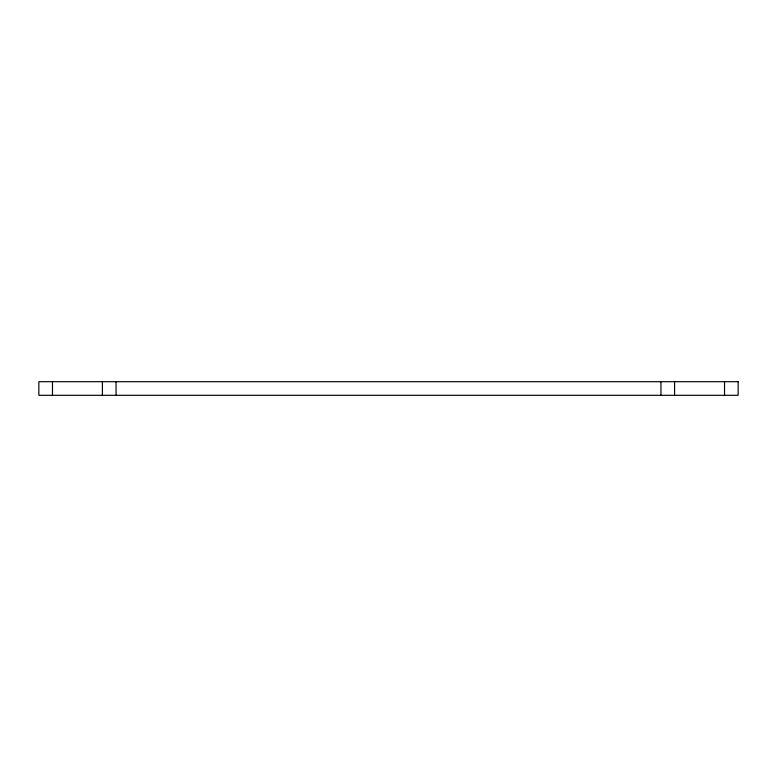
<?xml version="1.0" encoding="UTF-8"?>
<svg xmlns="http://www.w3.org/2000/svg" width="777" height="777" viewBox="0 0 777 777"><rect width="100%" height="100%" fill="white"/><g stroke="black" fill="none" stroke-linecap="round" stroke-linejoin="round"><path stroke-width="1.17" d="M724.523 381.692L724.523 395.308M674.582 381.692L674.582 395.308M660.955 381.692L660.955 395.308M116.045 381.692L116.045 395.308M102.418 381.692L102.418 395.308M52.477 381.692L52.477 395.308M738.15 381.692L38.85 381.692L38.85 395.308L738.15 395.308L738.15 381.692"/></g></svg>
